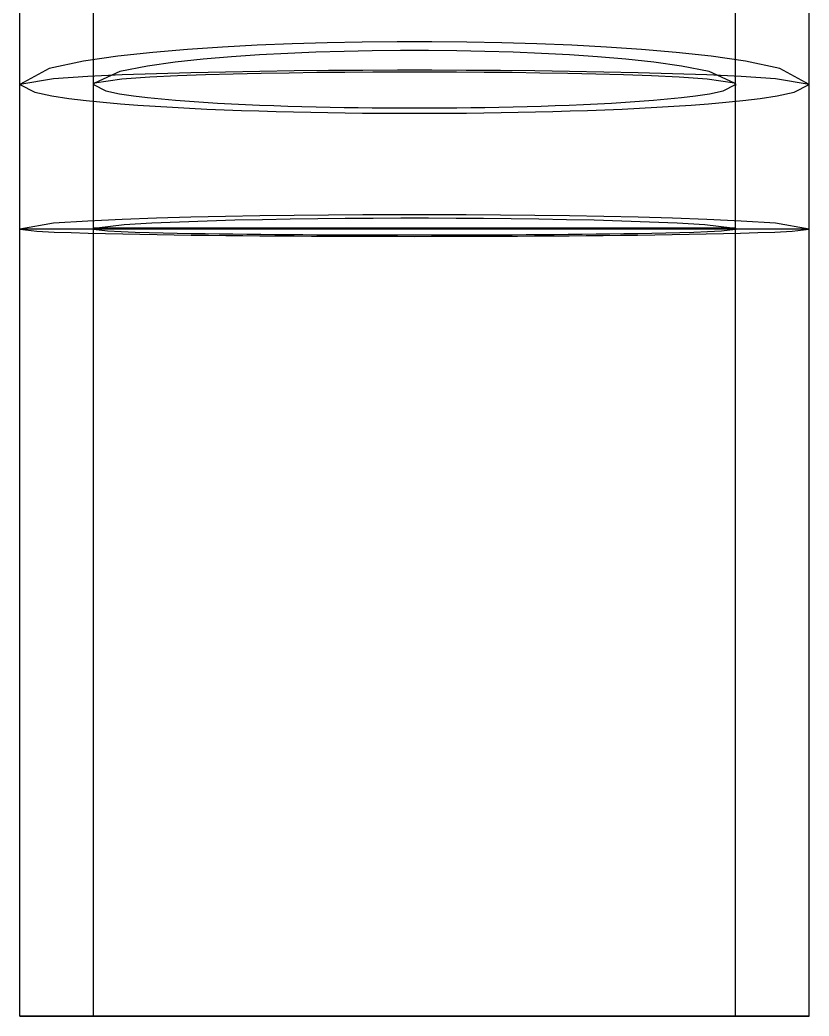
# Model space of a CAD drawing. Header units: millimetres. Extents: x 0 to 262, y -49 to 161.
# Drawn here: x 43.08 to 52.6, y 0 to 12.03 of the extents above; entities that cross this region are included whole.
import ezdxf

# ---------------------------------------------------------------- set-up
doc = ezdxf.new("R2010")
doc.units = ezdxf.units.MM
doc.layers.add('SIDE_HIDDEN', color=8, linetype='CONTINUOUS')
doc.layers.add('SIDE_VISIBLE', color=7, linetype='Continuous')

msp = doc.modelspace()

# ---------------------------------------------------------------- linework, layer by layer
at = {"layer": 'SIDE_HIDDEN'}
for points in [[(43.967, 11.244), (43.967, 12.979)], [(51.714, 11.244), (51.714, 12.979)], [(52.603, 11.244), (52.25, 11.44), (51.837, 11.526), (51.42, 11.587), (51, 11.632), (50.58, 11.669), (50.159, 11.697), (49.738, 11.72), (49.317, 11.737), (48.895, 11.75), (48.473, 11.758), (48.052, 11.762), (47.63, 11.762), (47.208, 11.758), (46.786, 11.75), (46.365, 11.737), (45.943, 11.72), (45.522, 11.697), (45.101, 11.669), (44.681, 11.632), (44.262, 11.587), (43.845, 11.526), (43.432, 11.44), (43.078, 11.244)], [(51.705, 11.264), (51.399, 11.401), (51.065, 11.468), (50.728, 11.516), (50.39, 11.552), (50.051, 11.581), (49.711, 11.604), (49.372, 11.622), (49.032, 11.636), (48.691, 11.646), (48.351, 11.653), (48.011, 11.656), (47.671, 11.656), (47.33, 11.653), (46.99, 11.646), (46.65, 11.636), (46.31, 11.622), (45.97, 11.604), (45.631, 11.581), (45.292, 11.552), (44.954, 11.516), (44.617, 11.468), (44.283, 11.401), (43.977, 11.264)], [(51.705, 11.264), (51.399, 11.401), (51.065, 11.468), (50.728, 11.516), (50.39, 11.552), (50.051, 11.581), (49.711, 11.604), (49.372, 11.622), (49.032, 11.636), (48.691, 11.646), (48.351, 11.653), (48.011, 11.656), (47.671, 11.656), (47.33, 11.653), (46.99, 11.646), (46.65, 11.636), (46.31, 11.622), (45.97, 11.604), (45.631, 11.581), (45.292, 11.552), (44.954, 11.516), (44.617, 11.468), (44.283, 11.401), (43.977, 11.264)], [(52.603, 11.244), (52.199, 11.314), (51.785, 11.341), (51.37, 11.361), (50.955, 11.375), (50.54, 11.387), (50.125, 11.396), (49.71, 11.404), (49.295, 11.409), (48.879, 11.413), (48.464, 11.416), (48.049, 11.417), (47.634, 11.417), (47.218, 11.416), (46.803, 11.413), (46.388, 11.409), (45.973, 11.404), (45.558, 11.396), (45.142, 11.387), (44.727, 11.375), (44.312, 11.361), (43.897, 11.341), (43.483, 11.314), (43.078, 11.244)], [(51.705, 11.264), (51.372, 11.312), (51.037, 11.334), (50.7, 11.349), (50.364, 11.361), (50.028, 11.371), (49.691, 11.378), (49.355, 11.384), (49.019, 11.389), (48.682, 11.392), (48.346, 11.394), (48.009, 11.395), (47.673, 11.395), (47.336, 11.394), (47, 11.392), (46.663, 11.389), (46.327, 11.384), (45.99, 11.378), (45.654, 11.371), (45.318, 11.361), (44.981, 11.349), (44.645, 11.334), (44.309, 11.312), (43.977, 11.264)], [(51.705, 11.264), (51.372, 11.312), (51.037, 11.334), (50.7, 11.349), (50.364, 11.361), (50.028, 11.371), (49.691, 11.378), (49.355, 11.384), (49.019, 11.389), (48.682, 11.392), (48.346, 11.394), (48.009, 11.395), (47.673, 11.395), (47.336, 11.394), (47, 11.392), (46.663, 11.389), (46.327, 11.384), (45.99, 11.378), (45.654, 11.371), (45.318, 11.361), (44.981, 11.349), (44.645, 11.334), (44.309, 11.312), (43.977, 11.264)], [(43.977, 11.264), (43.976, 11.263), (43.976, 11.262), (43.975, 11.261), (43.974, 11.26), (43.974, 11.258), (43.973, 11.257), (43.972, 11.256), (43.972, 11.255), (43.971, 11.253), (43.971, 11.252), (43.97, 11.251), (43.97, 11.249), (43.969, 11.248), (43.969, 11.247), (43.969, 11.245), (43.968, 11.244), (43.968, 11.243), (43.968, 11.241), (43.968, 11.24), (43.968, 11.239), (43.967, 11.237), (43.967, 11.236), (43.967, 11.234)], [(43.977, 11.264), (43.976, 11.264), (43.976, 11.263), (43.975, 11.262), (43.974, 11.261), (43.974, 11.261), (43.973, 11.26), (43.973, 11.259), (43.972, 11.258), (43.972, 11.257), (43.971, 11.257), (43.971, 11.256), (43.97, 11.255), (43.97, 11.254), (43.969, 11.253), (43.969, 11.252), (43.969, 11.251), (43.968, 11.25), (43.968, 11.249), (43.968, 11.248), (43.968, 11.247), (43.967, 11.246), (43.967, 11.245), (43.967, 11.244)], [(43.977, 11.264), (43.977, 11.264), (43.976, 11.264), (43.975, 11.263), (43.975, 11.263), (43.974, 11.263), (43.974, 11.262), (43.973, 11.262), (43.973, 11.262), (43.972, 11.261), (43.972, 11.261), (43.971, 11.261), (43.971, 11.26), (43.97, 11.26), (43.97, 11.259), (43.969, 11.259), (43.969, 11.258), (43.969, 11.258), (43.968, 11.257), (43.968, 11.257), (43.968, 11.256), (43.968, 11.256), (43.967, 11.255), (43.967, 11.254)], [(43.97, 11.259), (43.97, 11.259), (43.969, 11.259), (43.969, 11.259), (43.969, 11.259), (43.969, 11.258), (43.969, 11.258), (43.969, 11.258), (43.969, 11.258), (43.968, 11.258), (43.968, 11.257), (43.968, 11.257), (43.968, 11.257), (43.968, 11.257), (43.968, 11.256), (43.968, 11.256), (43.968, 11.256), (43.968, 11.256), (43.968, 11.256), (43.967, 11.255), (43.967, 11.255), (43.967, 11.255), (43.967, 11.255), (43.967, 11.254)], [(43.967, 11.244), (43.967, 11.245), (43.967, 11.245), (43.967, 11.246), (43.967, 11.246), (43.967, 11.247), (43.967, 11.247), (43.967, 11.247), (43.967, 11.248), (43.967, 11.248), (43.967, 11.249), (43.967, 11.249), (43.967, 11.25), (43.967, 11.25), (43.967, 11.25), (43.967, 11.251), (43.967, 11.251), (43.967, 11.252), (43.967, 11.252), (43.967, 11.253), (43.967, 11.253), (43.967, 11.253), (43.967, 11.254), (43.967, 11.254)], [(43.967, 11.254), (43.967, 11.254), (43.967, 11.254), (43.967, 11.254), (43.967, 11.254), (43.967, 11.254), (43.967, 11.254), (43.967, 11.254), (43.967, 11.254), (43.967, 11.254), (43.967, 11.254), (43.967, 11.254), (43.967, 11.254), (43.967, 11.254), (43.967, 11.254), (43.967, 11.254), (43.967, 11.254), (43.967, 11.254), (43.967, 11.254), (43.967, 11.254), (43.967, 11.254), (43.967, 11.254), (43.967, 11.254), (43.967, 11.254)], [(43.967, 11.244), (43.967, 11.254)], [(43.97, 11.249), (43.97, 11.249), (43.969, 11.248), (43.969, 11.247), (43.969, 11.247), (43.969, 11.246), (43.969, 11.246), (43.969, 11.245), (43.968, 11.244), (43.968, 11.244), (43.968, 11.243), (43.968, 11.242), (43.968, 11.242), (43.968, 11.241), (43.968, 11.24), (43.968, 11.24), (43.968, 11.239), (43.968, 11.238), (43.967, 11.238), (43.967, 11.237), (43.967, 11.236), (43.967, 11.236), (43.967, 11.235), (43.967, 11.234)], [(43.967, 11.244), (44.114, 11.169), (44.28, 11.135), (44.448, 11.109), (44.617, 11.089), (44.786, 11.071), (44.955, 11.057), (45.124, 11.044), (45.294, 11.033), (45.463, 11.022), (45.633, 11.013), (45.803, 11.005), (45.972, 10.998), (46.142, 10.991), (46.312, 10.986), (46.482, 10.981), (46.652, 10.977), (46.822, 10.973), (46.991, 10.97), (47.161, 10.967), (47.331, 10.965), (47.501, 10.964), (47.671, 10.963), (47.841, 10.963)], [(43.967, 11.234), (43.967, 11.235), (43.967, 11.235), (43.967, 11.236), (43.967, 11.236), (43.967, 11.237), (43.967, 11.237), (43.967, 11.237), (43.967, 11.238), (43.967, 11.238), (43.967, 11.239), (43.967, 11.239), (43.967, 11.24), (43.967, 11.24), (43.967, 11.24), (43.967, 11.241), (43.967, 11.241), (43.967, 11.242), (43.967, 11.242), (43.967, 11.243), (43.967, 11.243), (43.967, 11.243), (43.967, 11.244), (43.967, 11.244)], [(43.967, 11.244), (43.967, 11.244), (43.967, 11.244), (43.967, 11.244), (43.967, 11.244), (43.967, 11.244), (43.967, 11.244), (43.967, 11.244), (43.967, 11.244), (43.967, 11.244), (43.967, 11.244), (43.967, 11.244), (43.967, 11.244), (43.967, 11.244), (43.967, 11.244), (43.967, 11.244), (43.967, 11.244), (43.967, 11.244), (43.967, 11.244), (43.967, 11.244), (43.967, 11.244), (43.967, 11.244), (43.967, 11.244), (43.967, 11.244)], [(43.967, 11.244), (43.967, 11.244), (43.967, 11.244), (43.967, 11.244), (43.967, 11.244), (43.967, 11.244), (43.967, 11.244), (43.967, 11.244), (43.967, 11.244), (43.967, 11.244), (43.967, 11.244), (43.967, 11.244), (43.967, 11.244), (43.967, 11.244), (43.967, 11.244), (43.967, 11.244), (43.967, 11.244), (43.967, 11.244), (43.967, 11.244), (43.967, 11.244), (43.967, 11.244), (43.967, 11.244), (43.967, 11.244), (43.967, 11.244)], [(43.967, 9.5), (43.967, 11.244)], [(43.967, 11.244), (43.967, 11.244)], [(43.967, 11.244), (43.967, 11.244)], [(43.967, 11.234), (43.967, 11.244)], [(43.967, 11.244), (43.967, 11.244)], [(43.967, 11.244), (43.967, 11.244)], [(43.967, 11.234), (43.967, 11.234), (43.967, 11.234), (43.967, 11.234), (43.967, 11.234), (43.967, 11.234), (43.967, 11.234), (43.967, 11.234), (43.967, 11.234), (43.967, 11.234), (43.967, 11.234), (43.967, 11.234), (43.967, 11.234), (43.967, 11.234), (43.967, 11.234), (43.967, 11.234), (43.967, 11.234), (43.967, 11.234), (43.967, 11.234), (43.967, 11.234), (43.967, 11.234), (43.967, 11.234), (43.967, 11.234), (43.967, 11.234)], [(43.977, 11.264), (43.977, 11.264), (43.976, 11.263), (43.976, 11.262), (43.976, 11.262), (43.975, 11.261), (43.975, 11.261), (43.974, 11.26), (43.974, 11.259), (43.974, 11.259), (43.973, 11.258), (43.973, 11.257), (43.973, 11.257), (43.972, 11.256), (43.972, 11.255), (43.972, 11.255), (43.972, 11.254), (43.971, 11.253), (43.971, 11.253), (43.971, 11.252), (43.971, 11.251), (43.97, 11.251), (43.97, 11.25), (43.97, 11.249)], [(43.977, 11.264), (43.977, 11.264), (43.976, 11.264), (43.976, 11.264), (43.976, 11.264), (43.975, 11.263), (43.975, 11.263), (43.975, 11.263), (43.974, 11.263), (43.974, 11.263), (43.974, 11.262), (43.973, 11.262), (43.973, 11.262), (43.973, 11.262), (43.972, 11.262), (43.972, 11.261), (43.972, 11.261), (43.972, 11.261), (43.971, 11.261), (43.971, 11.26), (43.971, 11.26), (43.97, 11.26), (43.97, 11.26), (43.97, 11.259)], [(43.977, 11.264), (43.977, 11.264)], [(47.841, 10.963), (48.011, 10.963), (48.181, 10.964), (48.351, 10.965), (48.52, 10.967), (48.69, 10.97), (48.86, 10.973), (49.03, 10.977), (49.2, 10.981), (49.37, 10.986), (49.539, 10.991), (49.709, 10.998), (49.879, 11.005), (50.049, 11.013), (50.218, 11.022), (50.388, 11.033), (50.557, 11.044), (50.727, 11.057), (50.896, 11.071), (51.065, 11.089), (51.234, 11.109), (51.402, 11.135), (51.568, 11.169), (51.714, 11.244)], [(51.712, 11.249), (51.712, 11.25), (51.711, 11.251), (51.711, 11.251), (51.711, 11.252), (51.711, 11.253), (51.71, 11.253), (51.71, 11.254), (51.71, 11.255), (51.71, 11.255), (51.709, 11.256), (51.709, 11.257), (51.709, 11.257), (51.708, 11.258), (51.708, 11.259), (51.708, 11.259), (51.707, 11.26), (51.707, 11.261), (51.707, 11.261), (51.706, 11.262), (51.706, 11.262), (51.705, 11.263), (51.705, 11.264), (51.705, 11.264)], [(51.712, 11.259), (51.712, 11.26), (51.711, 11.26), (51.711, 11.26), (51.711, 11.26), (51.71, 11.261), (51.71, 11.261), (51.71, 11.261), (51.71, 11.261), (51.709, 11.262), (51.709, 11.262), (51.709, 11.262), (51.708, 11.262), (51.708, 11.262), (51.708, 11.263), (51.707, 11.263), (51.707, 11.263), (51.707, 11.263), (51.706, 11.263), (51.706, 11.264), (51.706, 11.264), (51.705, 11.264), (51.705, 11.264), (51.705, 11.264)], [(51.705, 11.264), (51.705, 11.264)], [(51.714, 11.234), (51.714, 11.236), (51.714, 11.237), (51.714, 11.239), (51.714, 11.24), (51.714, 11.241), (51.714, 11.243), (51.713, 11.244), (51.713, 11.245), (51.713, 11.247), (51.712, 11.248), (51.712, 11.249), (51.711, 11.251), (51.711, 11.252), (51.71, 11.253), (51.71, 11.255), (51.709, 11.256), (51.709, 11.257), (51.708, 11.258), (51.707, 11.26), (51.707, 11.261), (51.706, 11.262), (51.705, 11.263), (51.705, 11.264)], [(51.714, 11.244), (51.714, 11.245), (51.714, 11.246), (51.714, 11.247), (51.714, 11.248), (51.714, 11.249), (51.714, 11.25), (51.713, 11.251), (51.713, 11.252), (51.713, 11.253), (51.712, 11.254), (51.712, 11.255), (51.711, 11.256), (51.711, 11.257), (51.71, 11.257), (51.71, 11.258), (51.709, 11.259), (51.708, 11.26), (51.708, 11.261), (51.707, 11.261), (51.707, 11.262), (51.706, 11.263), (51.705, 11.264), (51.705, 11.264)], [(51.714, 11.254), (51.714, 11.255), (51.714, 11.256), (51.714, 11.256), (51.714, 11.257), (51.713, 11.257), (51.713, 11.258), (51.713, 11.258), (51.712, 11.259), (51.712, 11.259), (51.711, 11.26), (51.711, 11.26), (51.71, 11.261), (51.71, 11.261), (51.709, 11.261), (51.709, 11.262), (51.708, 11.262), (51.708, 11.262), (51.707, 11.263), (51.707, 11.263), (51.706, 11.263), (51.706, 11.264), (51.705, 11.264), (51.705, 11.264)], [(51.714, 11.254), (51.714, 11.255), (51.714, 11.255), (51.714, 11.255), (51.714, 11.255), (51.714, 11.256), (51.714, 11.256), (51.714, 11.256), (51.714, 11.256), (51.714, 11.256), (51.714, 11.257), (51.714, 11.257), (51.714, 11.257), (51.713, 11.257), (51.713, 11.258), (51.713, 11.258), (51.713, 11.258), (51.713, 11.258), (51.713, 11.258), (51.713, 11.259), (51.712, 11.259), (51.712, 11.259), (51.712, 11.259), (51.712, 11.259)], [(51.714, 11.234), (51.714, 11.235), (51.714, 11.236), (51.714, 11.236), (51.714, 11.237), (51.714, 11.238), (51.714, 11.238), (51.714, 11.239), (51.714, 11.24), (51.714, 11.24), (51.714, 11.241), (51.714, 11.242), (51.714, 11.242), (51.714, 11.243), (51.713, 11.244), (51.713, 11.244), (51.713, 11.245), (51.713, 11.246), (51.713, 11.246), (51.713, 11.247), (51.712, 11.247), (51.712, 11.248), (51.712, 11.249), (51.712, 11.249)], [(51.714, 11.254), (51.714, 11.254), (51.714, 11.253), (51.714, 11.253), (51.714, 11.253), (51.714, 11.252), (51.714, 11.252), (51.714, 11.251), (51.714, 11.251), (51.714, 11.25), (51.714, 11.25), (51.714, 11.25), (51.714, 11.249), (51.714, 11.249), (51.714, 11.248), (51.714, 11.248), (51.714, 11.247), (51.714, 11.247), (51.714, 11.247), (51.714, 11.246), (51.714, 11.246), (51.714, 11.245), (51.714, 11.245), (51.714, 11.244)], [(51.714, 11.254), (51.714, 11.254), (51.714, 11.254), (51.714, 11.254), (51.714, 11.254), (51.714, 11.254), (51.714, 11.254), (51.714, 11.254), (51.714, 11.254), (51.714, 11.254), (51.714, 11.254), (51.714, 11.254), (51.714, 11.254), (51.714, 11.254), (51.714, 11.254), (51.714, 11.254), (51.714, 11.254), (51.714, 11.254), (51.714, 11.254), (51.714, 11.254), (51.714, 11.254), (51.714, 11.254), (51.714, 11.254), (51.714, 11.254)], [(51.714, 11.244), (51.714, 11.254)], [(51.714, 11.244), (51.714, 11.244), (51.714, 11.244), (51.714, 11.244), (51.714, 11.244), (51.714, 11.244), (51.714, 11.244), (51.714, 11.244), (51.714, 11.244), (51.714, 11.244), (51.714, 11.244), (51.714, 11.244), (51.714, 11.244), (51.714, 11.244), (51.714, 11.244), (51.714, 11.244), (51.714, 11.244), (51.714, 11.244), (51.714, 11.244), (51.714, 11.244), (51.714, 11.244), (51.714, 11.244), (51.714, 11.244), (51.714, 11.244)], [(51.714, 11.244), (51.714, 11.244), (51.714, 11.243), (51.714, 11.243), (51.714, 11.243), (51.714, 11.242), (51.714, 11.242), (51.714, 11.241), (51.714, 11.241), (51.714, 11.24), (51.714, 11.24), (51.714, 11.24), (51.714, 11.239), (51.714, 11.239), (51.714, 11.238), (51.714, 11.238), (51.714, 11.237), (51.714, 11.237), (51.714, 11.237), (51.714, 11.236), (51.714, 11.236), (51.714, 11.235), (51.714, 11.235), (51.714, 11.234)], [(51.714, 11.244), (51.714, 11.244), (51.714, 11.244), (51.714, 11.244), (51.714, 11.244), (51.714, 11.244), (51.714, 11.244), (51.714, 11.244), (51.714, 11.244), (51.714, 11.244), (51.714, 11.244), (51.714, 11.244), (51.714, 11.244), (51.714, 11.244), (51.714, 11.244), (51.714, 11.244), (51.714, 11.244), (51.714, 11.244), (51.714, 11.244), (51.714, 11.244), (51.714, 11.244), (51.714, 11.244), (51.714, 11.244), (51.714, 11.244)], [(51.714, 9.5), (51.714, 11.244)], [(51.714, 11.244), (51.714, 11.244)], [(51.714, 11.244), (51.714, 11.244)], [(51.714, 11.234), (51.714, 11.244)], [(51.714, 11.244), (51.714, 11.244)], [(51.714, 11.244), (51.714, 11.244)], [(51.714, 11.234), (51.714, 11.234), (51.714, 11.234), (51.714, 11.234), (51.714, 11.234), (51.714, 11.234), (51.714, 11.234), (51.714, 11.234), (51.714, 11.234), (51.714, 11.234), (51.714, 11.234), (51.714, 11.234), (51.714, 11.234), (51.714, 11.234), (51.714, 11.234), (51.714, 11.234), (51.714, 11.234), (51.714, 11.234), (51.714, 11.234), (51.714, 11.234), (51.714, 11.234), (51.714, 11.234), (51.714, 11.234), (51.714, 11.234)], [(52.603, 9.5), (52.199, 9.57), (51.785, 9.597), (51.37, 9.616), (50.955, 9.631), (50.54, 9.643), (50.125, 9.652), (49.71, 9.659), (49.295, 9.665), (48.879, 9.669), (48.464, 9.672), (48.049, 9.673), (47.634, 9.673), (47.218, 9.672), (46.803, 9.669), (46.388, 9.665), (45.973, 9.659), (45.558, 9.652), (45.142, 9.643), (44.727, 9.631), (44.312, 9.616), (43.897, 9.597), (43.483, 9.57), (43.078, 9.5)], [(51.675, 9.51), (51.344, 9.55), (51.011, 9.571), (50.677, 9.586), (50.344, 9.598), (50.01, 9.607), (49.677, 9.614), (49.343, 9.62), (49.009, 9.624), (48.675, 9.628), (48.342, 9.63), (48.008, 9.631), (47.674, 9.631), (47.34, 9.63), (47.006, 9.628), (46.673, 9.624), (46.339, 9.62), (46.005, 9.614), (45.671, 9.607), (45.338, 9.598), (45.004, 9.586), (44.671, 9.571), (44.338, 9.55), (44.007, 9.51)], [(51.675, 9.51), (51.344, 9.55), (51.011, 9.571), (50.677, 9.586), (50.344, 9.598), (50.01, 9.607), (49.677, 9.614), (49.343, 9.62), (49.009, 9.624), (48.675, 9.628), (48.342, 9.63), (48.008, 9.631), (47.674, 9.631), (47.34, 9.63), (47.006, 9.628), (46.673, 9.624), (46.339, 9.62), (46.005, 9.614), (45.671, 9.607), (45.338, 9.598), (45.004, 9.586), (44.671, 9.571), (44.338, 9.55), (44.007, 9.51)], [(44.007, 9.51), (44.005, 9.51), (44.003, 9.509), (44.001, 9.508), (43.999, 9.508), (43.997, 9.507), (43.995, 9.507), (43.993, 9.506), (43.991, 9.506), (43.989, 9.505), (43.987, 9.504), (43.986, 9.504), (43.984, 9.503), (43.982, 9.502), (43.98, 9.501), (43.978, 9.501), (43.977, 9.5), (43.975, 9.499), (43.973, 9.498), (43.971, 9.496), (43.97, 9.495), (43.969, 9.494), (43.968, 9.492), (43.967, 9.49)], [(44.007, 9.51), (44.005, 9.51), (44.003, 9.51), (44.001, 9.509), (43.999, 9.509), (43.998, 9.509), (43.996, 9.509), (43.994, 9.508), (43.992, 9.508), (43.991, 9.508), (43.989, 9.507), (43.987, 9.507), (43.985, 9.507), (43.984, 9.506), (43.982, 9.506), (43.98, 9.506), (43.978, 9.505), (43.977, 9.505), (43.975, 9.504), (43.973, 9.504), (43.971, 9.503), (43.97, 9.502), (43.968, 9.502), (43.967, 9.5)], [(43.967, 9.5), (43.967, 9.501), (43.967, 9.501), (43.967, 9.501), (43.967, 9.502), (43.967, 9.502), (43.967, 9.503), (43.967, 9.503), (43.967, 9.504), (43.967, 9.504), (43.967, 9.504), (43.967, 9.505), (43.967, 9.505), (43.967, 9.506), (43.967, 9.506), (43.967, 9.507), (43.967, 9.507), (43.967, 9.507), (43.967, 9.508), (43.967, 9.508), (43.967, 9.509), (43.967, 9.509), (43.967, 9.51), (43.967, 9.51)], [(43.977, 9.51), (43.977, 9.51), (43.976, 9.51), (43.976, 9.51), (43.975, 9.51), (43.975, 9.51), (43.975, 9.51), (43.974, 9.51), (43.974, 9.51), (43.973, 9.51), (43.973, 9.51), (43.972, 9.51), (43.972, 9.51), (43.972, 9.51), (43.971, 9.51), (43.971, 9.51), (43.97, 9.51), (43.97, 9.51), (43.969, 9.51), (43.969, 9.51), (43.969, 9.51), (43.968, 9.51), (43.968, 9.51), (43.967, 9.51)], [(44.007, 9.51), (44.005, 9.51), (44.003, 9.51), (44.001, 9.51), (44, 9.51), (43.998, 9.51), (43.996, 9.51), (43.995, 9.51), (43.993, 9.51), (43.991, 9.51), (43.99, 9.51), (43.988, 9.51), (43.986, 9.51), (43.984, 9.51), (43.983, 9.51), (43.981, 9.51), (43.979, 9.51), (43.978, 9.51), (43.976, 9.51), (43.974, 9.51), (43.972, 9.51), (43.971, 9.51), (43.969, 9.51), (43.967, 9.51)], [(43.967, 9.5), (43.967, 9.51)], [(43.967, 9.5), (43.967, 9.5), (43.967, 9.5), (43.967, 9.5), (43.967, 9.5), (43.967, 9.5), (43.967, 9.5), (43.967, 9.5), (43.967, 9.5), (43.967, 9.5), (43.967, 9.5), (43.967, 9.5), (43.967, 9.5), (43.967, 9.5), (43.967, 9.5), (43.967, 9.5), (43.967, 9.5), (43.967, 9.5), (43.967, 9.5), (43.967, 9.5), (43.967, 9.5), (43.967, 9.5), (43.967, 9.5), (43.967, 9.5)], [(43.967, 9.5), (43.967, 9.5)], [(43.967, 9.5), (43.967, 9.5)], [(44.007, 9.51), (44.005, 9.51), (44.004, 9.509), (44.003, 9.509), (44.001, 9.509), (44, 9.508), (43.999, 9.508), (43.997, 9.508), (43.996, 9.507), (43.995, 9.507), (43.994, 9.506), (43.992, 9.506), (43.991, 9.506), (43.99, 9.505), (43.988, 9.505), (43.987, 9.504), (43.986, 9.504), (43.985, 9.503), (43.983, 9.503), (43.982, 9.502), (43.981, 9.502), (43.98, 9.501), (43.978, 9.501), (43.977, 9.5)], [(44.007, 9.51), (44.005, 9.51), (44.004, 9.51), (44.003, 9.51), (44.001, 9.51), (44, 9.51), (43.999, 9.51), (43.998, 9.51), (43.996, 9.51), (43.995, 9.51), (43.994, 9.51), (43.992, 9.51), (43.991, 9.51), (43.99, 9.51), (43.989, 9.51), (43.987, 9.51), (43.986, 9.51), (43.985, 9.51), (43.984, 9.51), (43.982, 9.51), (43.981, 9.51), (43.98, 9.51), (43.978, 9.51), (43.977, 9.51)], [(51.675, 9.51), (51.342, 9.51), (51.008, 9.51), (50.675, 9.51), (50.341, 9.51), (50.008, 9.51), (49.675, 9.51), (49.341, 9.51), (49.008, 9.51), (48.674, 9.51), (48.341, 9.51), (48.008, 9.51), (47.674, 9.51), (47.341, 9.51), (47.007, 9.51), (46.674, 9.51), (46.34, 9.51), (46.007, 9.51), (45.674, 9.51), (45.34, 9.51), (45.007, 9.51), (44.673, 9.51), (44.34, 9.51), (44.007, 9.51)], [(51.675, 9.51), (51.342, 9.51), (51.008, 9.51), (50.675, 9.51), (50.341, 9.51), (50.008, 9.51), (49.675, 9.51), (49.341, 9.51), (49.008, 9.51), (48.674, 9.51), (48.341, 9.51), (48.008, 9.51), (47.674, 9.51), (47.341, 9.51), (47.007, 9.51), (46.674, 9.51), (46.34, 9.51), (46.007, 9.51), (45.674, 9.51), (45.34, 9.51), (45.007, 9.51), (44.673, 9.51), (44.34, 9.51), (44.007, 9.51)], [(44.007, 9.51), (44.007, 9.51)], [(51.705, 9.5), (51.703, 9.501), (51.702, 9.501), (51.701, 9.502), (51.7, 9.502), (51.698, 9.503), (51.697, 9.503), (51.696, 9.504), (51.695, 9.504), (51.693, 9.505), (51.692, 9.505), (51.691, 9.506), (51.689, 9.506), (51.688, 9.506), (51.687, 9.507), (51.686, 9.507), (51.684, 9.508), (51.683, 9.508), (51.682, 9.508), (51.68, 9.509), (51.679, 9.509), (51.678, 9.509), (51.676, 9.51), (51.675, 9.51)], [(51.705, 9.51), (51.703, 9.51), (51.702, 9.51), (51.701, 9.51), (51.699, 9.51), (51.698, 9.51), (51.697, 9.51), (51.696, 9.51), (51.694, 9.51), (51.693, 9.51), (51.692, 9.51), (51.691, 9.51), (51.689, 9.51), (51.688, 9.51), (51.687, 9.51), (51.685, 9.51), (51.684, 9.51), (51.683, 9.51), (51.682, 9.51), (51.68, 9.51), (51.679, 9.51), (51.678, 9.51), (51.676, 9.51), (51.675, 9.51)], [(51.714, 9.5), (51.713, 9.502), (51.712, 9.502), (51.71, 9.503), (51.709, 9.504), (51.707, 9.504), (51.705, 9.505), (51.703, 9.505), (51.702, 9.506), (51.7, 9.506), (51.698, 9.506), (51.696, 9.507), (51.695, 9.507), (51.693, 9.507), (51.691, 9.508), (51.689, 9.508), (51.688, 9.508), (51.686, 9.509), (51.684, 9.509), (51.682, 9.509), (51.68, 9.509), (51.679, 9.51), (51.677, 9.51), (51.675, 9.51)], [(51.714, 9.49), (51.714, 9.492), (51.713, 9.494), (51.712, 9.495), (51.71, 9.496), (51.709, 9.498), (51.707, 9.499), (51.705, 9.5), (51.703, 9.501), (51.702, 9.501), (51.7, 9.502), (51.698, 9.503), (51.696, 9.504), (51.694, 9.504), (51.692, 9.505), (51.69, 9.506), (51.689, 9.506), (51.687, 9.507), (51.685, 9.507), (51.683, 9.508), (51.681, 9.508), (51.679, 9.509), (51.677, 9.51), (51.675, 9.51)], [(51.675, 9.51), (51.675, 9.51)], [(51.714, 9.51), (51.713, 9.51), (51.711, 9.51), (51.709, 9.51), (51.708, 9.51), (51.706, 9.51), (51.704, 9.51), (51.702, 9.51), (51.701, 9.51), (51.699, 9.51), (51.697, 9.51), (51.696, 9.51), (51.694, 9.51), (51.692, 9.51), (51.69, 9.51), (51.689, 9.51), (51.687, 9.51), (51.685, 9.51), (51.684, 9.51), (51.682, 9.51), (51.68, 9.51), (51.679, 9.51), (51.677, 9.51), (51.675, 9.51)], [(51.714, 9.51), (51.714, 9.51), (51.714, 9.51), (51.713, 9.51), (51.713, 9.51), (51.712, 9.51), (51.712, 9.51), (51.711, 9.51), (51.711, 9.51), (51.711, 9.51), (51.71, 9.51), (51.71, 9.51), (51.709, 9.51), (51.709, 9.51), (51.708, 9.51), (51.708, 9.51), (51.708, 9.51), (51.707, 9.51), (51.707, 9.51), (51.706, 9.51), (51.706, 9.51), (51.705, 9.51), (51.705, 9.51), (51.705, 9.51)], [(51.714, 9.51), (51.714, 9.51), (51.714, 9.509), (51.714, 9.509), (51.714, 9.508), (51.714, 9.508), (51.714, 9.507), (51.714, 9.507), (51.714, 9.507), (51.714, 9.506), (51.714, 9.506), (51.714, 9.505), (51.714, 9.505), (51.714, 9.504), (51.714, 9.504), (51.714, 9.504), (51.714, 9.503), (51.714, 9.503), (51.714, 9.502), (51.714, 9.502), (51.714, 9.501), (51.714, 9.501), (51.714, 9.5), (51.714, 9.5)], [(51.714, 9.5), (51.714, 9.51)], [(52.603, 9.5), (52.189, 9.5), (51.775, 9.5), (51.361, 9.5), (50.947, 9.5), (50.533, 9.5), (50.119, 9.5), (49.704, 9.5), (49.29, 9.5), (48.876, 9.5), (48.462, 9.5), (48.048, 9.5), (47.634, 9.5), (47.22, 9.5), (46.806, 9.5), (46.391, 9.5), (45.977, 9.5), (45.563, 9.5), (45.149, 9.5), (44.735, 9.5), (44.321, 9.5), (43.907, 9.5), (43.492, 9.5), (43.078, 9.5)], [(43.977, 9.5), (43.977, 9.5), (43.976, 9.499), (43.975, 9.499), (43.975, 9.499), (43.974, 9.498), (43.974, 9.498), (43.973, 9.498), (43.973, 9.497), (43.972, 9.497), (43.972, 9.497), (43.971, 9.496), (43.971, 9.496), (43.97, 9.495), (43.97, 9.495), (43.969, 9.495), (43.969, 9.494), (43.969, 9.494), (43.968, 9.493), (43.968, 9.492), (43.968, 9.492), (43.968, 9.491), (43.967, 9.491), (43.967, 9.49)], [(43.967, 9.49), (43.967, 9.49), (43.967, 9.491), (43.967, 9.491), (43.967, 9.492), (43.967, 9.492), (43.967, 9.493), (43.967, 9.493), (43.967, 9.493), (43.967, 9.494), (43.967, 9.494), (43.967, 9.495), (43.967, 9.495), (43.967, 9.496), (43.967, 9.496), (43.967, 9.496), (43.967, 9.497), (43.967, 9.497), (43.967, 9.498), (43.967, 9.498), (43.967, 9.499), (43.967, 9.499), (43.967, 9.499), (43.967, 9.5)], [(43.967, 9.5), (43.967, 9.5), (43.967, 9.5), (43.967, 9.5), (43.967, 9.5), (43.967, 9.5), (43.967, 9.5), (43.967, 9.5), (43.967, 9.5), (43.967, 9.5), (43.967, 9.5), (43.967, 9.5), (43.967, 9.5), (43.967, 9.5), (43.967, 9.5), (43.967, 9.5), (43.967, 9.5), (43.967, 9.5), (43.967, 9.5), (43.967, 9.5), (43.967, 9.5), (43.967, 9.5), (43.967, 9.5), (43.967, 9.5)], [(43.967, 9.5), (44.134, 9.48), (44.302, 9.472), (44.471, 9.465), (44.639, 9.461), (44.808, 9.456), (44.976, 9.453), (45.145, 9.449), (45.313, 9.447), (45.482, 9.444), (45.65, 9.442), (45.819, 9.44), (45.987, 9.438), (46.156, 9.437), (46.324, 9.435), (46.493, 9.434), (46.661, 9.433), (46.83, 9.432), (46.998, 9.431), (47.167, 9.431), (47.335, 9.43), (47.504, 9.43), (47.672, 9.43), (47.841, 9.43)], [(43.967, 0), (43.967, 9.5)], [(43.967, 9.5), (43.967, 9.5)], [(43.967, 9.49), (43.967, 9.5)], [(43.967, 9.5), (43.967, 9.5)], [(43.967, 9.49), (43.967, 9.49), (43.967, 9.49), (43.967, 9.49), (43.967, 9.49), (43.967, 9.49), (43.967, 9.49), (43.967, 9.49), (43.967, 9.49), (43.967, 9.49), (43.967, 9.49), (43.967, 9.49), (43.967, 9.49), (43.967, 9.49), (43.967, 9.49), (43.967, 9.49), (43.967, 9.49), (43.967, 9.49), (43.967, 9.49), (43.967, 9.49), (43.967, 9.49), (43.967, 9.49), (43.967, 9.49), (43.967, 9.49)], [(47.841, 9.43), (48.009, 9.43), (48.178, 9.43), (48.346, 9.43), (48.515, 9.431), (48.683, 9.431), (48.852, 9.432), (49.02, 9.433), (49.189, 9.434), (49.358, 9.435), (49.526, 9.437), (49.695, 9.438), (49.863, 9.44), (50.032, 9.442), (50.2, 9.444), (50.369, 9.447), (50.537, 9.449), (50.706, 9.453), (50.874, 9.456), (51.042, 9.461), (51.211, 9.465), (51.379, 9.472), (51.548, 9.48), (51.714, 9.5)], [(51.714, 9.49), (51.714, 9.491), (51.714, 9.491), (51.714, 9.492), (51.714, 9.492), (51.713, 9.493), (51.713, 9.494), (51.713, 9.494), (51.712, 9.495), (51.712, 9.495), (51.711, 9.495), (51.711, 9.496), (51.71, 9.496), (51.71, 9.497), (51.709, 9.497), (51.709, 9.497), (51.708, 9.498), (51.708, 9.498), (51.707, 9.498), (51.707, 9.499), (51.706, 9.499), (51.706, 9.499), (51.705, 9.5), (51.705, 9.5)], [(51.714, 9.5), (51.714, 9.5), (51.714, 9.5), (51.714, 9.5), (51.714, 9.5), (51.714, 9.5), (51.714, 9.5), (51.714, 9.5), (51.714, 9.5), (51.714, 9.5), (51.714, 9.5), (51.714, 9.5), (51.714, 9.5), (51.714, 9.5), (51.714, 9.5), (51.714, 9.5), (51.714, 9.5), (51.714, 9.5), (51.714, 9.5), (51.714, 9.5), (51.714, 9.5), (51.714, 9.5), (51.714, 9.5), (51.714, 9.5)], [(51.714, 9.5), (51.714, 9.5), (51.714, 9.499), (51.714, 9.499), (51.714, 9.498), (51.714, 9.498), (51.714, 9.497), (51.714, 9.497), (51.714, 9.496), (51.714, 9.496), (51.714, 9.496), (51.714, 9.495), (51.714, 9.495), (51.714, 9.494), (51.714, 9.494), (51.714, 9.493), (51.714, 9.493), (51.714, 9.493), (51.714, 9.492), (51.714, 9.492), (51.714, 9.491), (51.714, 9.491), (51.714, 9.49), (51.714, 9.49)], [(51.714, 9.5), (51.714, 9.5), (51.714, 9.5), (51.714, 9.5), (51.714, 9.5), (51.714, 9.5), (51.714, 9.5), (51.714, 9.5), (51.714, 9.5), (51.714, 9.5), (51.714, 9.5), (51.714, 9.5), (51.714, 9.5), (51.714, 9.5), (51.714, 9.5), (51.714, 9.5), (51.714, 9.5), (51.714, 9.5), (51.714, 9.5), (51.714, 9.5), (51.714, 9.5), (51.714, 9.5), (51.714, 9.5), (51.714, 9.5)], [(51.714, 0), (51.714, 9.5)], [(51.714, 9.5), (51.714, 9.5)], [(51.714, 9.5), (51.714, 9.5)], [(51.714, 9.49), (51.714, 9.5)], [(51.714, 9.5), (51.714, 9.5)], [(51.714, 9.5), (51.714, 9.5)], [(51.714, 9.49), (51.714, 9.49), (51.714, 9.49), (51.714, 9.49), (51.714, 9.49), (51.714, 9.49), (51.714, 9.49), (51.714, 9.49), (51.714, 9.49), (51.714, 9.49), (51.714, 9.49), (51.714, 9.49), (51.714, 9.49), (51.714, 9.49), (51.714, 9.49), (51.714, 9.49), (51.714, 9.49), (51.714, 9.49), (51.714, 9.49), (51.714, 9.49), (51.714, 9.49), (51.714, 9.49), (51.714, 9.49), (51.714, 9.49)], [(52.603, 0), (52.189, 0), (51.775, 0), (51.361, 0), (50.947, 0), (50.533, 0), (50.119, 0), (49.704, 0), (49.29, 0), (48.876, 0), (48.462, 0), (48.048, 0), (47.634, 0), (47.22, 0), (46.806, 0), (46.391, 0), (45.977, 0), (45.563, 0), (45.149, 0), (44.735, 0), (44.321, 0), (43.907, 0), (43.492, 0), (43.078, 0)], [(51.714, 0), (51.378, 0), (51.041, 0), (50.704, 0), (50.367, 0), (50.03, 0), (49.693, 0), (49.357, 0), (49.02, 0), (48.683, 0), (48.346, 0), (48.009, 0), (47.672, 0), (47.336, 0), (46.999, 0), (46.662, 0), (46.325, 0), (45.988, 0), (45.651, 0), (45.315, 0), (44.978, 0), (44.641, 0), (44.304, 0), (43.967, 0)], [(43.967, 0), (44.136, 0), (44.304, 0), (44.473, 0), (44.641, 0), (44.809, 0), (44.978, 0), (45.146, 0), (45.315, 0), (45.483, 0), (45.651, 0), (45.82, 0), (45.988, 0), (46.157, 0), (46.325, 0), (46.494, 0), (46.662, 0), (46.83, 0), (46.999, 0), (47.167, 0), (47.336, 0), (47.504, 0), (47.672, 0), (47.841, 0)], [(47.841, 0), (48.009, 0), (48.178, 0), (48.346, 0), (48.515, 0), (48.683, 0), (48.851, 0), (49.02, 0), (49.188, 0), (49.357, 0), (49.525, 0), (49.693, 0), (49.862, 0), (50.03, 0), (50.199, 0), (50.367, 0), (50.535, 0), (50.704, 0), (50.872, 0), (51.041, 0), (51.209, 0), (51.378, 0), (51.546, 0), (51.714, 0)]]:
    msp.add_lwpolyline(points, dxfattribs=at)
at = {"layer": 'SIDE_VISIBLE'}
for points in [[(43.078, 11.244), (43.078, 12.979)], [(52.603, 11.244), (52.603, 12.979)], [(43.078, 11.244), (43.258, 11.152), (43.463, 11.109), (43.669, 11.078), (43.877, 11.053), (44.084, 11.032), (44.293, 11.014), (44.501, 10.998), (44.709, 10.984), (44.918, 10.971), (45.126, 10.96), (45.335, 10.95), (45.544, 10.942), (45.752, 10.933), (45.961, 10.927), (46.17, 10.92), (46.379, 10.915), (46.588, 10.911), (46.796, 10.906), (47.005, 10.904), (47.214, 10.901), (47.423, 10.9), (47.632, 10.899), (47.841, 10.898)], [(43.078, 9.5), (43.078, 11.244)], [(47.841, 10.898), (48.05, 10.899), (48.259, 10.9), (48.468, 10.901), (48.676, 10.904), (48.885, 10.906), (49.094, 10.911), (49.303, 10.915), (49.512, 10.92), (49.721, 10.927), (49.929, 10.933), (50.138, 10.942), (50.347, 10.95), (50.555, 10.96), (50.764, 10.971), (50.972, 10.984), (51.181, 10.998), (51.389, 11.014), (51.597, 11.032), (51.805, 11.053), (52.012, 11.078), (52.219, 11.109), (52.423, 11.152), (52.603, 11.244)], [(52.603, 9.5), (52.603, 11.244)], [(43.078, 9.5), (43.283, 9.475), (43.49, 9.465), (43.697, 9.458), (43.904, 9.451), (44.112, 9.446), (44.319, 9.442), (44.526, 9.438), (44.733, 9.435), (44.94, 9.431), (45.147, 9.429), (45.355, 9.426), (45.562, 9.424), (45.769, 9.422), (45.976, 9.42), (46.183, 9.419), (46.39, 9.418), (46.598, 9.417), (46.805, 9.415), (47.012, 9.415), (47.219, 9.414), (47.426, 9.414), (47.634, 9.414), (47.841, 9.413)], [(43.078, 0), (43.078, 9.5)], [(47.841, 9.413), (48.048, 9.414), (48.255, 9.414), (48.462, 9.414), (48.67, 9.415), (48.877, 9.415), (49.084, 9.417), (49.291, 9.418), (49.498, 9.419), (49.706, 9.42), (49.913, 9.422), (50.12, 9.424), (50.327, 9.426), (50.534, 9.429), (50.742, 9.431), (50.949, 9.435), (51.156, 9.438), (51.363, 9.442), (51.57, 9.446), (51.777, 9.451), (51.984, 9.458), (52.191, 9.465), (52.398, 9.475), (52.603, 9.5)], [(52.603, 0), (52.603, 9.5)], [(43.078, 0), (43.285, 0), (43.492, 0), (43.7, 0), (43.907, 0), (44.114, 0), (44.321, 0), (44.528, 0), (44.735, 0), (44.942, 0), (45.149, 0), (45.356, 0), (45.563, 0), (45.77, 0), (45.977, 0), (46.184, 0), (46.391, 0), (46.598, 0), (46.806, 0), (47.013, 0), (47.22, 0), (47.427, 0), (47.634, 0), (47.841, 0)], [(47.841, 0), (48.048, 0), (48.255, 0), (48.462, 0), (48.669, 0), (48.876, 0), (49.083, 0), (49.29, 0), (49.497, 0), (49.704, 0), (49.912, 0), (50.119, 0), (50.326, 0), (50.533, 0), (50.74, 0), (50.947, 0), (51.154, 0), (51.361, 0), (51.568, 0), (51.775, 0), (51.982, 0), (52.189, 0), (52.396, 0), (52.603, 0)]]:
    msp.add_lwpolyline(points, dxfattribs=at)

doc.saveas('drawing.dxf')
